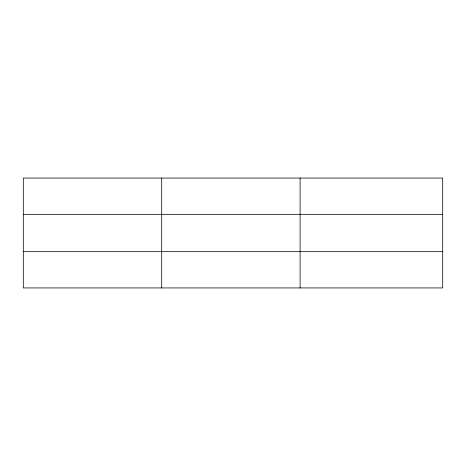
<?xml version="1.0" encoding="UTF-8"?>
<svg xmlns="http://www.w3.org/2000/svg" width="466" height="466" viewBox="0 0 466 466"><rect width="100%" height="100%" fill="white"/><g stroke="black" fill="none" stroke-linecap="round" stroke-linejoin="round"><path stroke-width="0.7" d="M161.702 178.064L161.702 287.936M300.104 178.064L300.104 287.936M442.7 214.325L442.7 178.064L23.3 178.064L23.3 287.936L442.7 287.936L442.7 214.325L23.3 214.325M23.3 251.675L442.7 251.675"/></g></svg>
